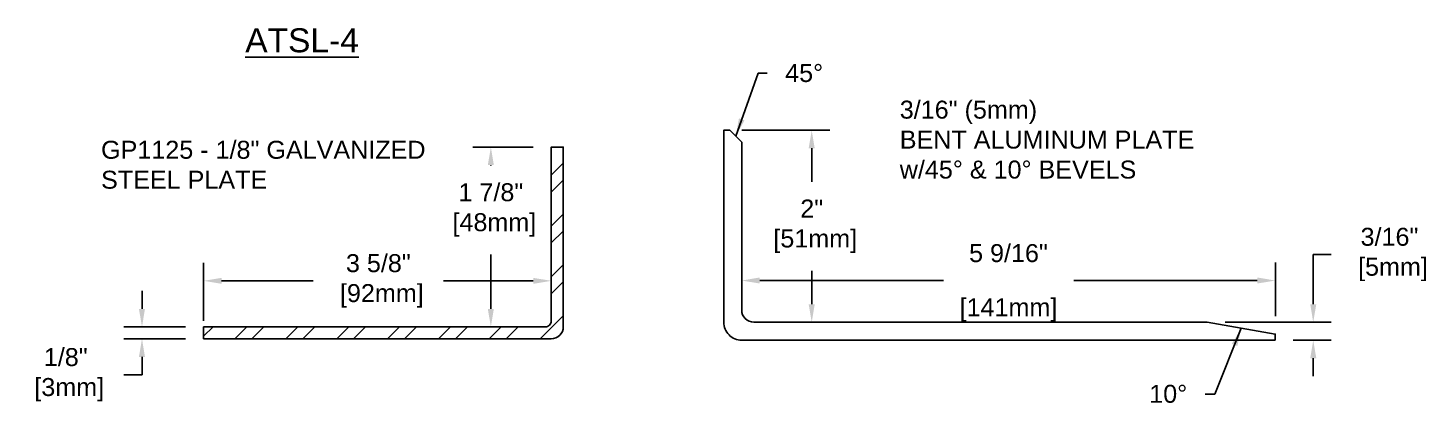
# Model space of a CAD drawing. Header units: inches. Extents: x 2.1 to 36.6, y -1.1 to 9.4.
# Drawn here: x 22.06 to 36.64, y 2.87 to 6.78 of the extents above; entities that cross this region are included whole.
import ezdxf

# ---------------------------------------------------------------- set-up
doc = ezdxf.new("R2010")
doc.units = ezdxf.units.IN
doc.header["$MEASUREMENT"] = 0
for name, color, linetype in [('Dimensions', 3, 'Continuous'), ('Metals', 7, 'Continuous'), ('Text', 2, 'Continuous')]:
    doc.layers.add(name, color=color, linetype=linetype)
doc.styles.add('Arial', font='arial.ttf')
doc.dimstyles.new('Arial', dxfattribs={"dimtxt": 0.1875, "dimasz": 0.1875, "dimexe": 0.1875, "dimexo": 0.1875, "dimgap": 0.1875, "dimtad": 0, "dimtih": 1, "dimtoh": 1, "dimdec": 4, "dimzin": 0, "dimdsep": 46, "dimlunit": 4, "dimtxsty": 'Arial', "dimcen": 0.1875, "dimadec": 0, "dimazin": 0, "dimtfac": 1, "dimtdec": 4, "dimtofl": 0, "dimtmove": 0, "dimatfit": 3, "dimfxl": 0, "dimfrac": 2, "dimtolj": 1, "dimtzin": 0, "dimarcsym": 0})

# ---------------------------------------------------------------- blocks, each defined once
blk = doc.blocks.new('cp1125')
h = blk.add_hatch()
h.set_pattern_fill('ANSI32', color=256, style=0)
h.paths.add_polyline_path([(4.128, 21.844, 0.414214), (4.253, 21.969), (4.253, 23.844), (4.128, 23.844), (4.128, 22.031, -0.414214), (4.065, 21.969), (0.503, 21.969), (0.503, 21.844)])
blk.add_lwpolyline([(0.503, 21.969), (0.503, 21.844), (4.128, 21.844, 0.414214), (4.253, 21.969), (4.253, 23.844), (4.128, 23.844), (4.128, 22.031, -0.414214), (4.065, 21.969)], format="xyb", close=True)
blk = doc.blocks.new('316bentalumplt')
blk.add_lwpolyline([(10.592, 4.31), (5.03, 4.31, -0.414214), (4.842, 4.498), (4.842, 6.5), (4.905, 6.5), (5.03, 6.375), (5.03, 4.623, 0.414214), (5.155, 4.498), (9.883, 4.498), (10.592, 4.373)], format="xyb", close=True)
blk = doc.blocks.new('*D11')
at = {"layer": 'Defpoints', "color": 0}
for p in [(35.065, 4.144), (29.502, 3.834), (35.065, 3.584)]:
    blk.add_point(p, dxfattribs=at)
at = {"layer": 'Dimensions', "color": 0, "lineweight": -2}
for p, q in [((29.502, 4.022), (29.502, 4.332)), ((35.065, 3.772), (35.065, 4.332)), ((29.69, 4.144), (31.604, 4.144)), ((34.877, 4.144), (32.963, 4.144))]:
    blk.add_line(p, q, dxfattribs=at)
at = {"layer": 'Dimensions', "color": 0}
for points in [[(29.69, 4.176), (29.69, 4.113), (29.502, 4.144)], [(34.877, 4.176), (34.877, 4.113), (35.065, 4.144)]]:
    blk.add_solid(points, dxfattribs=at)
at = {"layer": 'Dimensions', "color": 0, "char_height": 0.1875, "attachment_point": 5, "style": 'Arial'}
for s, insert in [('\\A1;5 9/16"', (32.283, 4.429)), ('\\A1;[141mm]', (32.283, 3.837))]:
    blk.add_mtext(s, dxfattribs=dict(at, insert=insert))
blk = doc.blocks.new('*D12')
at = {"layer": 'Defpoints', "color": 0}
for p in [(34.356, 3.709), (35.065, 3.522), (35.46, 3.522)]:
    blk.add_point(p, dxfattribs=at)
at = {"layer": 'Dimensions', "color": 0, "lineweight": -2}
for p, q in [((35.46, 3.897), (35.46, 4.416)), ((35.46, 4.416), (35.648, 4.416)), ((34.543, 3.709), (35.648, 3.709)), ((35.252, 3.522), (35.648, 3.522)), ((35.46, 3.334), (35.46, 3.147))]:
    blk.add_line(p, q, dxfattribs=at)
at = {"layer": 'Dimensions', "color": 0}
for points in [[(35.429, 3.897), (35.492, 3.897), (35.46, 3.709)], [(35.429, 3.334), (35.492, 3.334), (35.46, 3.522)]]:
    blk.add_solid(points, dxfattribs=at)
at = {"layer": 'Dimensions', "color": 0, "insert": (36.255, 4.416), "char_height": 0.1875, "attachment_point": 5, "style": 'Arial'}
blk.add_mtext('\\A1;3/16"\\P [5mm]', dxfattribs=at)
blk = doc.blocks.new('*D13')
at = {"layer": 'Defpoints', "color": 0}
for p in [(23.25, 3.661), (23.892, 3.661), (23.892, 3.536)]:
    blk.add_point(p, dxfattribs=at)
at = {"layer": 'Dimensions', "color": 0, "lineweight": -2}
for p, q in [((23.25, 3.848), (23.25, 4.036)), ((23.704, 3.661), (23.062, 3.661)), ((23.704, 3.536), (23.062, 3.536)), ((23.25, 3.348), (23.25, 3.161)), ((23.25, 3.161), (23.062, 3.161))]:
    blk.add_line(p, q, dxfattribs=at)
at = {"layer": 'Dimensions', "color": 0}
for points in [[(23.218, 3.848), (23.281, 3.848), (23.25, 3.661)], [(23.218, 3.348), (23.281, 3.348), (23.25, 3.536)]]:
    blk.add_solid(points, dxfattribs=at)
at = {"layer": 'Dimensions', "color": 0, "insert": (22.455, 3.161), "char_height": 0.1875, "attachment_point": 5, "style": 'Arial'}
blk.add_mtext('\\A1;1/8"\\P [3mm]', dxfattribs=at)
blk = doc.blocks.new('*D14')
at = {"layer": 'Defpoints', "color": 0}
for p in [(23.892, 4.141), (27.517, 3.851), (23.892, 3.536)]:
    blk.add_point(p, dxfattribs=at)
at = {"layer": 'Dimensions', "color": 0, "lineweight": -2}
for p, q in [((23.892, 3.723), (23.892, 4.328)), ((27.517, 4.038), (27.517, 4.328)), ((24.079, 4.141), (25.034, 4.141)), ((27.329, 4.141), (26.393, 4.141))]:
    blk.add_line(p, q, dxfattribs=at)
at = {"layer": 'Dimensions', "color": 0}
for points in [[(24.079, 4.172), (24.079, 4.11), (23.892, 4.141)], [(27.329, 4.172), (27.329, 4.11), (27.517, 4.141)]]:
    blk.add_solid(points, dxfattribs=at)
at = {"layer": 'Dimensions', "color": 0, "insert": (25.714, 4.141), "char_height": 0.1875, "attachment_point": 5, "style": 'Arial'}
blk.add_mtext('\\A1;3 5/8"\\P [92mm]', dxfattribs=at)
blk = doc.blocks.new('*D15')
at = {"layer": 'Defpoints', "color": 0}
for p in [(26.887, 5.536), (27.517, 5.536), (27.326, 3.661)]:
    blk.add_point(p, dxfattribs=at)
at = {"layer": 'Dimensions', "color": 0, "lineweight": -2}
for p, q in [((27.329, 5.536), (26.699, 5.536)), ((26.887, 5.348), (26.887, 5.346)), ((26.887, 3.848), (26.887, 4.415)), ((27.139, 3.661), (26.699, 3.661))]:
    blk.add_line(p, q, dxfattribs=at)
at = {"layer": 'Dimensions', "color": 0}
for points in [[(26.855, 5.348), (26.918, 5.348), (26.887, 5.536)], [(26.855, 3.848), (26.918, 3.848), (26.887, 3.661)]]:
    blk.add_solid(points, dxfattribs=at)
at = {"layer": 'Dimensions', "color": 0, "insert": (26.887, 4.881), "char_height": 0.1875, "attachment_point": 5, "style": 'Arial'}
blk.add_mtext('\\A1;1 7/8"\\P [48mm]', dxfattribs=at)
blk = doc.blocks.new('*D21')
at = {"layer": 'Defpoints', "color": 0}
for p in [(29.315, 5.712), (29.627, 3.709), (30.232, 3.709)]:
    blk.add_point(p, dxfattribs=at)
at = {"layer": 'Dimensions', "color": 0, "lineweight": -2}
for p, q in [((29.502, 5.712), (30.419, 5.712)), ((30.232, 5.524), (30.232, 5.175)), ((30.232, 3.897), (30.232, 4.246)), ((29.815, 3.709), (30.419, 3.709))]:
    blk.add_line(p, q, dxfattribs=at)
at = {"layer": 'Dimensions', "color": 0}
for points in [[(30.2, 5.524), (30.263, 5.524), (30.232, 5.712)], [(30.2, 3.897), (30.263, 3.897), (30.232, 3.709)]]:
    blk.add_solid(points, dxfattribs=at)
at = {"layer": 'Dimensions', "color": 0, "insert": (30.232, 4.711), "char_height": 0.1875, "attachment_point": 5, "style": 'Arial'}
blk.add_mtext('\\A1;2"\\P [51mm]', dxfattribs=at)

msp = doc.modelspace()

# ---------------------------------------------------------------- block references
at = {"layer": 'Metals'}
for name, p in [('316bentalumplt', (24.4724, -0.78823)), ('cp1125', (23.38894, -18.308))]:
    msp.add_blockref(name, p, dxfattribs=at)

# ---------------------------------------------------------------- texts
at = {"layer": 'Text', "insert": (24.32653, 6.77595), "char_height": 0.25, "width": 1.6015625, "attachment_point": 1, "style": 'Arial'}
msp.add_mtext('{\\LATSL-4}', dxfattribs=at)
at = {"layer": 'Text', "char_height": 0.1875, "style": 'Arial'}
for s, insert, attachment_point in [('\\A1;45%%d', (29.95503, 6.40324), 1), ('3/16" (5mm)\\PBENT ALUMINUM PLATE\\Pw/45° & 10° BEVELS', (31.14968, 5.61341), 4), ('{\\fArial|b0|i0|c0|p34;GP1125 - 1/8" GALVANIZED\\PSTEEL PLATE}', (22.82321, 5.35094), 4), ('\\A1;10%%D', (34.14645, 2.8658), 9)]:
    msp.add_mtext(s, dxfattribs=dict(at, insert=insert, attachment_point=attachment_point))

# ---------------------------------------------------------------- dimensions: what is measured, and where the dimension line sits
at = {"layer": 'Dimensions'}
for base, p1, p2, picture, middle in [((30.23154, 3.70927), (29.31464, 5.71177), (29.62714, 3.70927), '*D21', (30.23154, 4.71052)), ((26.88663, 5.53554), (27.32626, 3.66054), (27.51659, 5.53554), '*D15', (26.88663, 4.88075)), ((35.46042, 3.52177), (34.35573, 3.70927), (35.06464, 3.52177), '*D12', (36.25461, 4.4158)), ((23.2496, 3.66054), (23.89159, 3.53554), (23.89159, 3.66054), '*D13', (22.45541, 3.16054))]:
    dim = msp.add_linear_dim(base=base, p1=p1, p2=p2, angle=90, dimstyle='Arial', override={"dimpost": '\\X'}, dxfattribs=at)
    dim.commit()
    dim.dimension.update_dxf_attribs({"geometry": picture, "text_midpoint": middle, "dimtype": 160})
dim = msp.add_linear_dim(base=(35.06464, 4.14432), p1=(29.50214, 3.83427), p2=(35.06464, 3.58427), dimstyle='Arial', override={"dimpost": '\\X'}, dxfattribs=at)
dim.commit()
dim.dimension.update_dxf_attribs({"geometry": '*D11', "text_midpoint": (32.28339, 4.14432)})
dim = msp.add_linear_dim(base=(23.89159, 4.14094), p1=(27.51659, 3.85087), p2=(23.89159, 3.53554), dimstyle='Arial', override={"dimpost": '\\X'}, dxfattribs=at)
dim.commit()
dim.dimension.update_dxf_attribs({"geometry": '*D14', "text_midpoint": (25.71381, 4.14094), "dimtype": 160})

# ---------------------------------------------------------------- leaders
at = {"layer": 'Text', "annotation_type": 0, "has_hookline": 1}
for points, hookline_direction, text_width in [([(29.43964, 5.64927), (29.67378, 6.30949), (29.76753, 6.30949)], 0, 0.37538), ([(34.71018, 3.64677), (34.43499, 2.95955), (34.33395, 2.95955)], 1, 0.35019)]:
    msp.add_leader(points, dimstyle='Arial', override={"dimgap": 0.1875, "dimtad": 0}, dxfattribs=dict(at, hookline_direction=hookline_direction, text_width=text_width))

doc.saveas('drawing.dxf')
